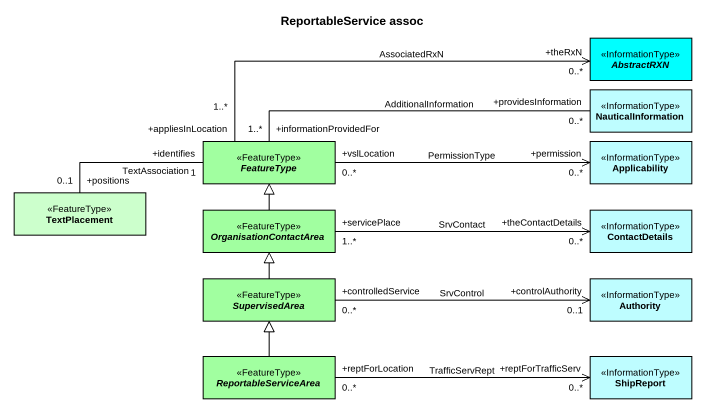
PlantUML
@startuml
title ReportableService assoc
hide circle
hide empty members
abstract class AbstractRXN <<InformationType>> #00FFFF
class NauticalInformation <<InformationType>> #BEFDFF
abstract class FeatureType <<FeatureType>> #A1FFA0
class Applicability <<InformationType>> #BEFDFF
class TextPlacement <<FeatureType>> #CCFFCC
abstract class OrganisationContactArea <<FeatureType>> #A1FFA0
class ContactDetails <<InformationType>> #BEFDFF
abstract class SupervisedArea <<FeatureType>> #A1FFA0
class Authority <<InformationType>> #BEFDFF
abstract class ReportableServiceArea <<FeatureType>> #A1FFA0
class ShipReport <<InformationType>> #BEFDFF
FeatureType "+appliesInLocation\n1..*" -right-> "+theRxN\n0..*" AbstractRXN : AssociatedRxN
FeatureType "+informationProvidedFor\n1..*" -right- "+providesInformation\n0..*" NauticalInformation : AdditionalInformation
FeatureType "+vslLocation\n0..*" -right-> "+permission\n0..*" Applicability : PermissionType
FeatureType "+identifies\n1" -left- "+positions\n0..1" TextPlacement : TextAssociation
OrganisationContactArea -up-|> FeatureType
OrganisationContactArea "+servicePlace\n1..*" -right-> "+theContactDetails\n0..*" ContactDetails : SrvContact
SupervisedArea -up-|> OrganisationContactArea
SupervisedArea "+controlledService\n0..*" -right-> "+controlAuthority\n0..1" Authority : SrvControl
ReportableServiceArea -up-|> SupervisedArea
ReportableServiceArea "+reptForLocation\n0..*" -right-> "+reptForTrafficServ\n0..*" ShipReport : TrafficServRept
@enduml
